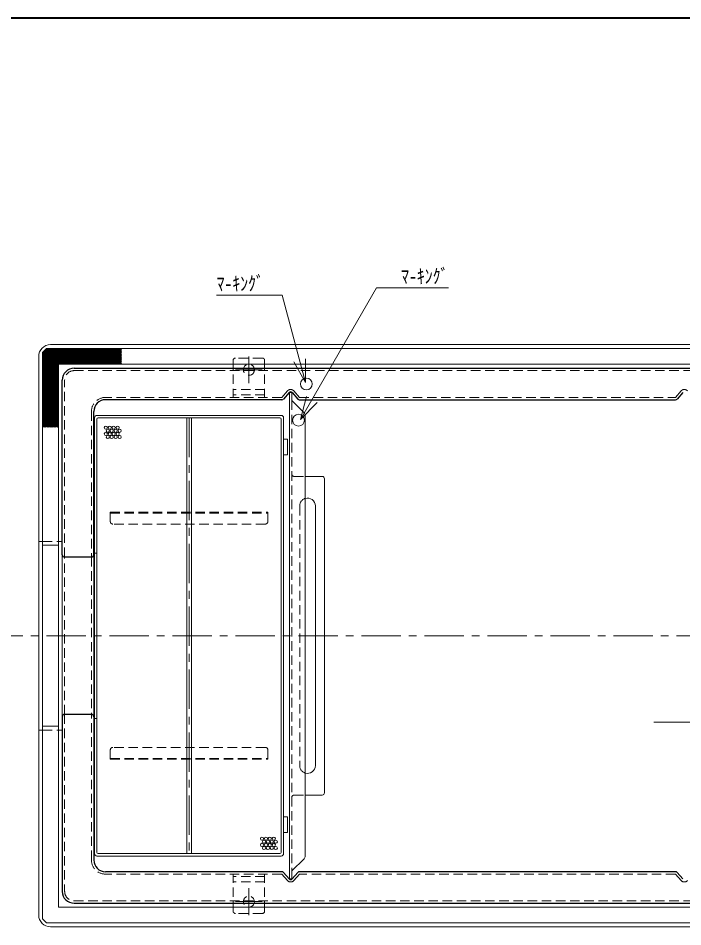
# Model space of a CAD drawing. Units: millimetres at full size, sheet at 1:10; details may follow other scales. Extents: x -2115 to 1935, y -1423 to 1387.
# Drawn here: x -1206 to -362, y 232 to 1387 of the extents above; entities that cross this region are included whole.
import ezdxf
from ezdxf.enums import TextEntityAlignment as Align

# ---------------------------------------------------------------- set-up
doc = ezdxf.new("R2010")
doc.units = ezdxf.units.MM
doc.header["$LTSCALE"] = 10
doc.linetypes.add('CHAIN1', pattern=[8, 5, -1, 1, -1])
doc.linetypes.add('DASHED1', pattern=[1.8, 1.2, -0.6])
doc.layers.add('0-0____1', color=4, linetype='Continuous', lineweight=9)
doc.styles.add('ＭＳ ゴシック', font='')
doc.styles.get('ＭＳ ゴシック').set_extended_font_data('MS Gothic')

msp = doc.modelspace()

# ---------------------------------------------------------------- linework, layer by layer
at = {"layer": '0-0____1', "color": 1, "lineweight": 40}
msp.add_line((1934.94, 1386.76), (-2115.06, 1386.76), dxfattribs=at)
at = {"layer": '0-0____1', "color": 7, "lineweight": 18}
for p, q in [((-847.68, 876.83), (-751.11, 1044.11)), ((-751.11, 1044.11), (-659.7, 1044.11)), ((-954.09, 1034.79), (-870.77, 1034.79)), ((-841.04, 923.83), (-870.77, 1034.79)), ((-1165.06, 971.76), (444.94, 971.76)), ((-1170.06, 966.76), (-1175.06, 961.76)), ((-1175.06, 961.76), (-1175.06, 716.76)), ((449.94, 966.76), (-1170.06, 966.76)), ((-1180.06, 956.76), (-1180.06, 721.76)), ((-841.04, 923.83), (-856.04, 949.81)), ((-841.04, 923.83), (-841.04, 953.83)), ((-1155.06, 946.76), (-1155.06, 716.76)), ((-1155.06, 946.76), (434.94, 946.76)), ((-861.56, 910.76), (-858.56, 910.76)), ((-861.56, 292.76), (-861.56, 910.76)), ((-858.56, 900.76), (-858.56, 910.76)), ((-847.68, 876.83), (-839.92, 905.81)), ((-843.02, 885.22), (-858.56, 900.76)), ((-847.68, 876.83), (-826.47, 898.04)), ((-1109.06, 878.76), (-1109.06, 706.76)), ((-872.06, 881.76), (-1106.06, 881.76)), ((-873.56, 878.76), (-1104.56, 878.76)), ((-992.06, 324.76), (-992.06, 878.76)), ((-986.06, 324.76), (-986.06, 878.76)), ((-869.06, 324.76), (-869.06, 878.76)), ((-841.56, 321.83), (-841.56, 881.69)), ((-1106.06, 877.26), (-1106.06, 706.76)), ((-872.06, 877.26), (-872.06, 326.26)), ((-869.06, 851.76), (-864.06, 851.76)), ((-864.06, 831.76), (-864.06, 851.76)), ((-869.06, 831.76), (-864.06, 831.76)), ((-1180.06, 721.76), (-1175.06, 721.76)), ((-1175.06, 716.76), (-1155.06, 716.76)), ((-1155.06, 721.76), (-1150.06, 721.76)), ((-1150.06, 704.76), (-1150.06, 498.76)), ((-1110.06, 498.76), (-1110.06, 704.76)), ((-1109.06, 706.76), (-1106.06, 706.76)), ((-1109.06, 496.76), (-1106.06, 496.76)), ((-1109.06, 324.76), (-1109.06, 496.76)), ((-1106.06, 326.26), (-1106.06, 496.76)), ((-1175.06, 486.76), (-1155.06, 486.76)), ((-1175.06, 241.76), (-1175.06, 486.76)), ((-1155.06, 256.76), (-1155.06, 486.76)), ((-1180.06, 481.76), (-1175.06, 481.76)), ((-1180.06, 246.76), (-1180.06, 481.76)), ((-1155.06, 481.76), (-1150.06, 481.76)), ((-869.06, 371.76), (-864.06, 371.76)), ((-864.06, 371.76), (-864.06, 351.76)), ((-869.06, 351.76), (-864.06, 351.76)), ((-873.56, 324.76), (-1104.56, 324.76)), ((-872.06, 321.76), (-1106.06, 321.76)), ((-843.02, 318.3), (-858.56, 302.76)), ((-858.56, 302.76), (-858.56, 292.76)), ((-861.56, 292.76), (-858.56, 292.76)), ((-1155.06, 256.76), (434.94, 256.76)), ((-1170.06, 236.76), (-1175.06, 241.76)), ((449.94, 236.76), (-1170.06, 236.76)), ((-1165.06, 231.76), (444.94, 231.76))]:
    msp.add_line(p, q, dxfattribs=at)
at = {"layer": '0-0____1'}
for p, q in [((-1175.06, 928.07), (-1136.37, 966.76)), ((-1175.06, 929.48), (-1137.78, 966.76)), ((-1175.06, 930.9), (-1139.2, 966.76)), ((-1175.06, 932.31), (-1140.61, 966.76)), ((-1175.06, 933.73), (-1142.03, 966.76)), ((-1175.06, 935.14), (-1143.44, 966.76)), ((-1175.06, 936.55), (-1144.86, 966.76)), ((-1175.06, 937.97), (-1146.27, 966.76)), ((-1175.06, 939.38), (-1147.68, 966.76)), ((-1175.06, 940.8), (-1149.1, 966.76)), ((-1175.06, 942.21), (-1150.51, 966.76)), ((-1175.06, 943.63), (-1151.93, 966.76)), ((-1175.06, 945.04), (-1153.34, 966.76)), ((-1175.06, 946.45), (-1154.75, 966.76)), ((-1175.06, 947.87), (-1156.17, 966.76)), ((-1175.06, 949.28), (-1157.58, 966.76)), ((-1175.06, 950.7), (-1159, 966.76)), ((-1175.06, 952.11), (-1160.41, 966.76)), ((-1175.06, 953.52), (-1161.83, 966.76)), ((-1175.06, 954.94), (-1163.24, 966.76)), ((-1175.06, 956.35), (-1164.65, 966.76)), ((-1175.06, 957.77), (-1166.07, 966.76)), ((-1175.06, 959.18), (-1167.48, 966.76)), ((-1175.06, 960.6), (-1168.9, 966.76)), ((-1154.96, 946.76), (-1134.96, 966.76)), ((-1153.54, 946.76), (-1133.54, 966.76)), ((-1152.13, 946.76), (-1132.13, 966.76)), ((-1150.71, 946.76), (-1130.71, 966.76)), ((-1149.3, 946.76), (-1129.3, 966.76)), ((-1147.88, 946.76), (-1127.88, 966.76)), ((-1146.47, 946.76), (-1126.47, 966.76)), ((-1145.06, 946.76), (-1125.06, 966.76)), ((-1143.64, 946.76), (-1123.64, 966.76)), ((-1142.23, 946.76), (-1122.23, 966.76)), ((-1140.81, 946.76), (-1120.81, 966.76)), ((-1139.4, 946.76), (-1119.4, 966.76)), ((-1137.99, 946.76), (-1117.99, 966.76)), ((-1136.57, 946.76), (-1116.57, 966.76)), ((-1135.16, 946.76), (-1115.16, 966.76)), ((-1133.74, 946.76), (-1113.74, 966.76)), ((-1132.33, 946.76), (-1112.33, 966.76)), ((-1130.91, 946.76), (-1110.91, 966.76)), ((-1129.5, 946.76), (-1109.5, 966.76)), ((-1128.09, 946.76), (-1108.09, 966.76)), ((-1126.67, 946.76), (-1106.67, 966.76)), ((-1125.26, 946.76), (-1105.26, 966.76)), ((-1123.84, 946.76), (-1103.84, 966.76)), ((-1122.43, 946.76), (-1102.43, 966.76)), ((-1121.01, 946.76), (-1101.01, 966.76)), ((-1119.6, 946.76), (-1099.6, 966.76)), ((-1118.19, 946.76), (-1098.19, 966.76)), ((-1116.77, 946.76), (-1096.77, 966.76)), ((-1115.36, 946.76), (-1095.36, 966.76)), ((-1113.94, 946.76), (-1093.94, 966.76)), ((-1112.53, 946.76), (-1092.53, 966.76)), ((-1111.11, 946.76), (-1091.11, 966.76)), ((-1109.7, 946.76), (-1089.7, 966.76)), ((-1108.29, 946.76), (-1088.29, 966.76)), ((-1106.87, 946.76), (-1086.87, 966.76)), ((-1105.46, 946.76), (-1085.46, 966.76)), ((-1104.04, 946.76), (-1084.04, 966.76)), ((-1102.63, 946.76), (-1082.63, 966.76)), ((-1101.22, 946.76), (-1081.22, 966.76)), ((-1099.8, 946.76), (-1079.8, 966.76)), ((-1098.39, 946.76), (-1078.39, 966.76)), ((-1096.97, 946.76), (-1076.97, 966.76)), ((-1095.56, 946.76), (-1075.56, 966.76)), ((-1094.14, 946.76), (-1075.06, 965.84)), ((-1092.73, 946.76), (-1075.06, 964.43)), ((-1091.32, 946.76), (-1075.06, 963.02)), ((-1089.9, 946.76), (-1075.06, 961.6)), ((-1088.49, 946.76), (-1075.06, 960.19)), ((-1087.07, 946.76), (-1075.06, 958.77)), ((-1085.66, 946.76), (-1075.06, 957.36)), ((-1084.24, 946.76), (-1075.06, 955.94)), ((-1082.83, 946.76), (-1075.06, 954.53)), ((-1081.42, 946.76), (-1075.06, 953.12)), ((-1080, 946.76), (-1075.06, 951.7)), ((-1078.59, 946.76), (-1075.06, 950.29)), ((-1077.17, 946.76), (-1075.06, 948.87)), ((-1075.76, 946.76), (-1075.06, 947.46)), ((-1175.06, 926.65), (-1155.06, 946.65)), ((-1175.06, 925.24), (-1155.06, 945.24)), ((-1175.06, 923.83), (-1155.06, 943.83)), ((-1175.06, 922.41), (-1155.06, 942.41)), ((-1175.06, 921), (-1155.06, 941)), ((-1175.06, 919.58), (-1155.06, 939.58)), ((-1175.06, 918.17), (-1155.06, 938.17)), ((-1175.06, 916.76), (-1155.06, 936.76)), ((-1175.06, 915.34), (-1155.06, 935.34)), ((-1175.06, 913.93), (-1155.06, 933.93)), ((-1175.06, 912.51), (-1155.06, 932.51)), ((-1175.06, 911.1), (-1155.06, 931.1)), ((-1175.06, 909.68), (-1155.06, 929.68)), ((-1175.06, 908.27), (-1155.06, 928.27)), ((-1175.06, 906.86), (-1155.06, 926.86)), ((-1175.06, 905.44), (-1155.06, 925.44)), ((-1175.06, 904.03), (-1155.06, 924.03)), ((-1175.06, 902.61), (-1155.06, 922.61)), ((-1175.06, 901.2), (-1155.06, 921.2)), ((-1175.06, 899.78), (-1155.06, 919.78)), ((-1175.06, 898.37), (-1155.06, 918.37)), ((-1175.06, 896.96), (-1155.06, 916.96)), ((-1175.06, 895.54), (-1155.06, 915.54)), ((-1175.06, 894.13), (-1155.06, 914.13)), ((-1175.06, 892.71), (-1155.06, 912.71)), ((-1175.06, 891.3), (-1155.06, 911.3)), ((-1175.06, 889.89), (-1155.06, 909.89)), ((-1175.06, 888.47), (-1155.06, 908.47)), ((-1175.06, 887.06), (-1155.06, 907.06)), ((-1175.06, 885.64), (-1155.06, 905.64)), ((-1175.06, 884.23), (-1155.06, 904.23)), ((-1175.06, 882.81), (-1155.06, 902.81)), ((-1175.06, 881.4), (-1155.06, 901.4)), ((-1175.06, 879.99), (-1155.06, 899.99)), ((-1175.06, 878.57), (-1155.06, 898.57)), ((-1175.06, 877.16), (-1155.06, 897.16)), ((-1175.06, 875.74), (-1155.06, 895.74)), ((-1175.06, 874.33), (-1155.06, 894.33)), ((-1175.06, 872.91), (-1155.06, 892.91)), ((-1175.06, 871.5), (-1155.06, 891.5)), ((-1175.06, 870.09), (-1155.06, 890.09)), ((-1175.06, 868.67), (-1155.06, 888.67)), ((-1175.06, 867.26), (-1155.06, 887.26)), ((-1174.14, 866.76), (-1155.06, 885.84)), ((-1172.73, 866.76), (-1155.06, 884.43)), ((-1171.32, 866.76), (-1155.06, 883.02)), ((-1169.9, 866.76), (-1155.06, 881.6)), ((-1168.49, 866.76), (-1155.06, 880.19)), ((-1167.07, 866.76), (-1155.06, 878.77)), ((-1165.66, 866.76), (-1155.06, 877.36)), ((-1164.24, 866.76), (-1155.06, 875.94)), ((-1162.83, 866.76), (-1155.06, 874.53)), ((-1161.42, 866.76), (-1155.06, 873.12)), ((-1160, 866.76), (-1155.06, 871.7)), ((-1158.59, 866.76), (-1155.06, 870.29)), ((-1157.17, 866.76), (-1155.06, 868.87)), ((-1155.76, 866.76), (-1155.06, 867.46)), ((-820.06, 804.26), (-841.56, 804.26)), ((-817.06, 402.26), (-817.06, 801.26)), ((-828.56, 766.76), (-828.56, 436.76)), ((-1180.06, 721.76), (-1180.06, 481.76)), ((-1175.06, 486.76), (-1175.06, 716.76)), ((-1155.06, 716.76), (-1155.06, 486.76)), ((-1109.06, 496.76), (-1109.06, 706.76)), ((-1106.06, 706.76), (-1106.06, 496.76)), ((-398.56, 491.76), (-278.56, 491.76)), ((-820.06, 399.26), (-841.56, 399.26))]:
    msp.add_line(p, q, dxfattribs=at)
at = {"layer": '0-0____1', "linetype": 'DASHED1'}
for p, q in [((-933.06, 951.76), (-933.06, 904.76)), ((-896.06, 954.76), (-930.06, 954.76)), ((-893.06, 951.76), (-893.06, 904.76)), ((-893.06, 914.76), (-933.06, 914.76)), ((-893.06, 907.96), (-933.06, 907.96)), ((-858.56, 900.76), (-858.56, 302.76)), ((-855.56, 804.26), (-841.56, 804.26)), ((-848.56, 766.76), (-848.56, 436.76)), ((-1089.06, 757.76), (-889.06, 757.76)), ((-889.06, 746.76), (-889.06, 758.76)), ((-892.06, 743.76), (-1086.06, 743.76)), ((-1175.06, 721.76), (-1155.06, 721.76)), ((-1147.06, 501.76), (-1147.06, 701.76)), ((-1113.06, 701.76), (-1113.06, 501.76)), ((-1175.06, 481.76), (-1155.06, 481.76)), ((-892.06, 459.76), (-1086.06, 459.76)), ((-889.06, 456.76), (-889.06, 444.76)), ((-1089.06, 445.76), (-889.06, 445.76)), ((-855.56, 399.26), (-841.56, 399.26)), ((-933.06, 251.76), (-933.06, 298.76)), ((-893.06, 295.56), (-933.06, 295.56)), ((-893.06, 288.76), (-933.06, 288.76)), ((-893.06, 251.76), (-893.06, 298.76)), ((-896.06, 248.76), (-930.06, 248.76))]:
    msp.add_line(p, q, dxfattribs=at)
at = {"layer": '0-0____1', "linetype": 'CHAIN1'}
for p, q in [((-913.06, 956.76), (-913.06, 922.76)), ((-930.06, 939.76), (-896.06, 939.76)), ((-989.06, 878.76), (-989.06, 324.76)), ((-1330.06, 601.76), (609.94, 601.76)), ((-913.06, 246.76), (-913.06, 280.76)), ((-930.06, 263.76), (-896.06, 263.76))]:
    msp.add_line(p, q, dxfattribs=at)
at = {"layer": '0-0____1', "color": 5, "lineweight": 25}
for p, q in [((-1135.06, 941.76), (414.94, 941.76)), ((-1150.06, 704.76), (-1150.06, 926.76)), ((-871.1, 901.76), (-1095.06, 901.76)), ((-861.94, 910.91), (-869.22, 902.61)), ((-858.18, 910.91), (-850.9, 902.61)), ((-849.02, 901.76), (-371.1, 901.76)), ((-361.94, 910.91), (-369.22, 902.61)), ((-1110.06, 704.76), (-1110.06, 886.76)), ((-1113.06, 701.76), (-1147.06, 701.76)), ((-1150.06, 498.76), (-1150.06, 276.76)), ((-1113.06, 501.76), (-1147.06, 501.76)), ((-1110.06, 498.76), (-1110.06, 316.76)), ((-871.1, 301.76), (-1095.06, 301.76)), ((-861.94, 292.61), (-869.22, 300.91)), ((-858.18, 292.61), (-850.9, 300.91)), ((-371.1, 301.76), (-849.02, 301.76)), ((-361.94, 292.61), (-369.22, 300.91)), ((-1135.06, 261.76), (414.94, 261.76))]:
    msp.add_line(p, q, dxfattribs=at)
at = {"layer": '0-0____1', "color": 7, "linetype": 'DASHED1', "lineweight": 18}
for p, q in [((-1135.06, 938.76), (414.94, 938.76)), ((-1147.06, 701.76), (-1147.06, 926.76)), ((-864.2, 912.89), (-871.32, 904.76)), ((-855.93, 912.89), (-848.8, 904.76)), ((-364.2, 912.89), (-371.32, 904.76)), ((-871.32, 904.76), (-1095.06, 904.76)), ((-848.8, 904.76), (-371.32, 904.76)), ((-1113.06, 886.76), (-1113.06, 701.76)), ((-1147.06, 501.76), (-1147.06, 276.76)), ((-1113.06, 316.76), (-1113.06, 501.76)), ((-871.32, 298.76), (-1095.06, 298.76)), ((-864.2, 290.63), (-871.32, 298.76)), ((-855.93, 290.63), (-848.8, 298.76)), ((-371.32, 298.76), (-848.8, 298.76)), ((-364.2, 290.63), (-371.32, 298.76)), ((-1135.06, 264.76), (414.94, 264.76))]:
    msp.add_line(p, q, dxfattribs=at)
at = {"layer": '0-0____1', "linetype": 'DASHED1'}
for points in [[(-1089.06, 746.76), (-1089.06, 758.76), (-889.06, 758.76)], [(-1089.06, 456.76), (-1089.06, 444.76), (-889.06, 444.76)]]:
    msp.add_lwpolyline(points, dxfattribs=at)
for centre in [(-913.06, 939.76), (-913.06, 263.76)]:
    msp.add_circle(centre, 7, dxfattribs=at)
at = {"layer": '0-0____1'}
for centre, radius in [((-840.06, 921.76), 7.5), ((-850.06, 875.76), 7.5), ((-1094.74, 866.31), 2), ((-1089.74, 866.31), 2), ((-1084.74, 866.31), 2), ((-1079.74, 866.31), 2), ((-1094.74, 858.31), 2), ((-1092.24, 862.31), 2), ((-1092.24, 854.31), 2), ((-1089.74, 858.31), 2), ((-1087.24, 862.31), 2), ((-1087.24, 854.31), 2), ((-1084.74, 858.31), 2), ((-1082.24, 862.31), 2), ((-1082.24, 854.31), 2), ((-1079.74, 858.31), 2), ((-1077.24, 862.31), 2), ((-1077.24, 854.31), 2), ((-896.43, 343.89), 2), ((-896.43, 335.89), 2), ((-893.93, 339.89), 2), ((-891.43, 343.89), 2), ((-891.43, 335.89), 2), ((-888.93, 339.89), 2), ((-886.43, 343.89), 2), ((-886.43, 335.89), 2), ((-883.93, 339.89), 2), ((-881.43, 343.89), 2), ((-881.43, 335.89), 2), ((-878.93, 339.89), 2), ((-893.93, 331.89), 2), ((-888.93, 331.89), 2), ((-883.93, 331.89), 2), ((-878.93, 331.89), 2)]:
    msp.add_circle(centre, radius, dxfattribs=at)
at = {"layer": '0-0____1', "color": 7, "lineweight": 18}
for centre, radius, start, end in [((-1165.06, 956.76), 15, 90, 180), ((-1106.06, 878.76), 3, 90, 180), ((-1104.56, 877.26), 1.5, 90, 180), ((-873.56, 877.26), 1.5, 0, 90), ((-872.06, 878.76), 3, 0, 90), ((-846.56, 881.69), 5, 0, 45), ((-1106.06, 324.76), 3, 180, 270), ((-1104.56, 326.26), 1.5, 180, 270), ((-873.56, 326.26), 1.5, 270, 0), ((-872.06, 324.76), 3, 270, 0), ((-846.56, 321.83), 5, 315, 0), ((-1165.06, 246.76), 15, 180, 270)]:
    msp.add_arc(centre, radius, start, end, dxfattribs=at)
at = {"layer": '0-0____1', "linetype": 'DASHED1'}
for centre, radius, start, end in [((-930.06, 951.76), 3, 90, 180), ((-896.06, 951.76), 3, 0, 90), ((-855.56, 807.26), 3, 180, 270), ((-838.56, 766.76), 10, 107.4576, 180), ((-1086.06, 746.76), 3, 180, 270), ((-892.06, 746.76), 3, 270, 0), ((-1086.06, 456.76), 3, 90, 180), ((-892.06, 456.76), 3, 0, 90), ((-838.56, 436.76), 10, 180, 252.5424), ((-855.56, 396.26), 3, 90, 180), ((-930.06, 251.76), 3, 180, 270), ((-896.06, 251.76), 3, 270, 0)]:
    msp.add_arc(centre, radius, start, end, dxfattribs=at)
at = {"layer": '0-0____1', "color": 5, "lineweight": 25}
for centre, radius, start, end in [((-1135.06, 926.76), 15, 90, 180), ((-1095.06, 886.76), 15, 90, 180), ((-871.1, 904.26), 2.5, 270, 318.74883), ((-860.06, 909.26), 2.5, 41.25117, 138.74883), ((-849.02, 904.26), 2.5, 221.25117, 270), ((-371.1, 904.26), 2.5, 270, 318.74883), ((-1147.06, 704.76), 3, 180, 270), ((-1113.06, 704.76), 3, 270, 0), ((-1147.06, 498.76), 3, 90, 180), ((-1113.06, 498.76), 3, 0, 90), ((-1095.06, 316.76), 15, 180, 270), ((-871.1, 299.26), 2.5, 41.25117, 90), ((-849.02, 299.26), 2.5, 90, 138.74883), ((-371.1, 299.26), 2.5, 41.25117, 90), ((-860.06, 294.26), 2.5, 221.25117, 318.74883), ((-1135.06, 276.76), 15, 180, 270)]:
    msp.add_arc(centre, radius, start, end, dxfattribs=at)
at = {"layer": '0-0____1', "color": 7, "linetype": 'DASHED1', "lineweight": 18}
for centre, radius, start, end in [((-1135.06, 926.76), 12, 90, 180), ((-860.06, 909.26), 5.5, 41.25117, 138.74883), ((-360.06, 909.26), 5.5, 41.25117, 138.74883), ((-1095.06, 886.76), 18, 90, 180), ((-1095.06, 316.76), 18, 180, 270), ((-860.06, 294.26), 5.5, 221.25117, 318.74883), ((-360.06, 294.26), 5.5, 221.25117, 318.74883), ((-1135.06, 276.76), 12, 180, 270)]:
    msp.add_arc(centre, radius, start, end, dxfattribs=at)
at = {"layer": '0-0____1'}
for centre, radius, start, end in [((-820.06, 801.26), 3, 0, 90), ((-838.56, 766.76), 10, 0, 107.4576), ((-838.56, 436.76), 10, 252.5424, 0), ((-820.06, 402.26), 3, 270, 0)]:
    msp.add_arc(centre, radius, start, end, dxfattribs=at)

# ---------------------------------------------------------------- texts
at = {"layer": '0-0____1', "color": 7, "style": 'ＭＳ ゴシック', "width": 0.8}
for p in [(-719.7, 1044.11), (-954.09, 1034.79)]:
    msp.add_text('ﾏ-ｷﾝｸﾞ', height=18.33, dxfattribs=at).set_placement(p, align=Align.BOTTOM_LEFT)

doc.saveas('drawing.dxf')
